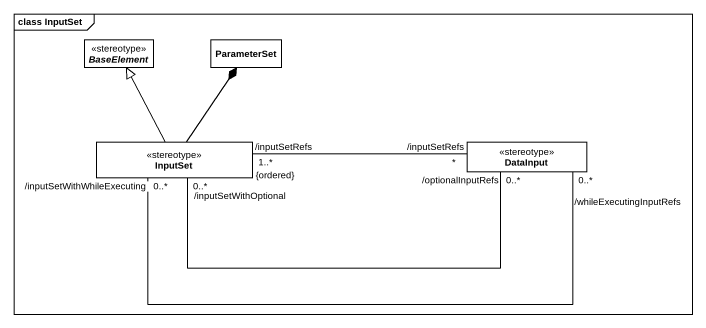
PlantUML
@startuml
mainframe class InputSet
hide circle
hide empty members
abstract class BaseElement <<stereotype>>
class ParameterSet
class InputSet <<stereotype>>
class DataInput <<stereotype>>
InputSet -up-|> BaseElement
InputSet -up-* ParameterSet
InputSet "/inputSetWithOptional\n0..*" -right- "/optionalInputRefs\n0..*" DataInput
InputSet "/inputSetWithWhileExecuting\n0..*" -right- "/whileExecutingInputRefs\n0..*" DataInput
DataInput "/inputSetRefs\n*" -left- "/inputSetRefs\n1..*\n{ordered}" InputSet
@enduml
